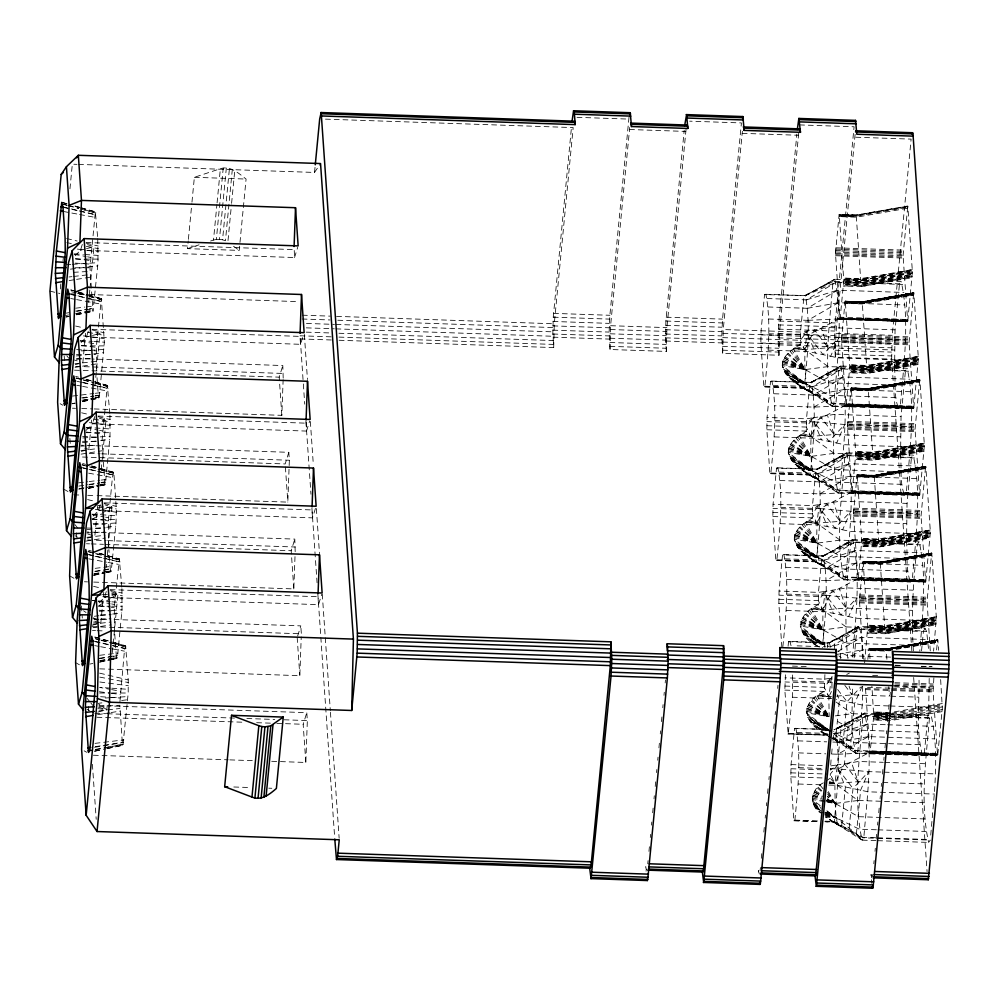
<?xml version="1.0" encoding="UTF-8"?>
<svg xmlns="http://www.w3.org/2000/svg" width="999" height="999" viewBox="0 0 999 999"><rect width="100%" height="100%" fill="white"/><g stroke="black" fill="none" stroke-linecap="round" stroke-linejoin="round"><path stroke-width="0.75" stroke-dasharray="5 3.75" d="M782.279 365.609C782.292 355.307 792.707 349.363 800.274 344.318L800.499 332.043L803.97 295.916L833.004 281.556L834.702 279.258L901.185 281.518C910.151 321.99 903.508 365.247 900.336 406.206L898.625 408.516L832.142 406.243L792.232 380.382L785.339 373.264L782.279 365.609L805.182 369.58L828.096 366.583L894.58 368.856C895.766 381.93 893.518 396.191 898.625 408.516M788.273 452.385C788.286 442.082 798.701 436.138 806.268 431.106L806.493 418.818L809.964 382.704L838.998 368.331L840.696 366.034L907.179 368.294C916.145 408.766 909.502 452.023 906.33 492.994L904.632 495.292L838.136 493.019L798.226 467.157L791.333 460.039L788.273 452.385L811.176 456.356L834.09 453.371L900.574 455.631C901.76 468.706 899.512 482.967 904.632 495.292M794.267 539.173C794.28 528.871 804.694 522.927 812.262 517.882L812.487 505.594L815.958 469.48L844.992 455.119L846.69 452.809L913.173 455.082C922.139 495.554 915.496 538.798 912.324 579.77L910.626 582.067L844.13 579.807L804.232 553.946L797.327 546.815L794.267 539.173L817.17 543.131L840.084 540.147L906.568 542.407C907.754 555.481 905.506 569.742 910.626 582.067M817.407 646.053C794.904 634.827 795.728 614.872 818.256 604.657L818.481 592.382L821.952 556.256L850.986 541.895L852.684 539.585L919.167 541.858C927.247 577.235 922.527 615.222 919.792 651.211M824.912 674.637L824.25 691.433C795.029 704.632 806.817 726.76 830.606 737.299L819.692 730.219L830.157 731.043L806.268 712.786L829.158 716.695L828.858 696.753L831.767 675.012M823.338 782.854C810.988 788.686 808.441 805.631 820.741 813.011M764.547 294.58L765.908 294.293C771.54 324.525 767.806 355.881 764.909 386.238L763.885 386.888L760.851 342.982L761.063 330.694L764.547 294.58L805.331 295.629L834.702 279.258C843.668 319.717 837.012 362.974 833.84 403.946L832.142 406.243C823.176 365.771 829.832 322.515 833.004 281.556L899.487 283.828L901.185 281.518M770.541 381.356L771.902 381.069C777.534 411.301 773.8 442.657 770.903 473.014L769.879 473.663L766.845 429.757L767.057 417.47L770.541 381.356L811.325 382.417L840.696 366.034C849.662 406.506 843.019 449.75 839.834 490.721L838.136 493.019C829.17 452.547 835.826 409.303 838.998 368.331L905.481 370.604L907.179 368.294M776.535 468.131L777.896 467.844C783.528 498.076 779.794 529.445 776.897 559.79L775.873 560.439L772.839 516.533L773.051 504.258L776.535 468.131L817.319 469.193L846.69 452.809C855.656 493.281 849.013 536.538 845.828 577.497L844.13 579.807C835.164 539.335 841.82 496.078 844.992 455.119L911.475 457.38L913.173 455.082M890.121 650.774L862.287 649.825L847.751 658.254C844.08 619.517 846.415 580.444 850.986 541.895L917.469 544.155L919.167 541.858M883.953 754.307L856.118 753.358C849.55 731.755 852.934 707.991 852.297 685.564M781.867 647.227L778.833 603.309L779.058 591.033L782.529 554.92L823.313 555.968L852.684 539.585C861.288 578.021 855.469 619.18 852.422 658.141M876.036 840.621L862.112 840.147C853.146 799.675 859.802 756.418 862.974 715.446L864.672 713.149L931.168 715.409C939.947 754.869 933.715 797.065 930.606 837.037M887.711 716.295L862.974 715.446L833.953 729.819L864.672 713.149C873.638 753.621 866.995 796.865 863.823 837.836L862.112 840.147L825.686 816.995L836.151 817.831L860.601 837.199L876.061 837.724M894.58 368.856L895.054 329.845L899.487 283.828M900.574 455.631L901.048 416.62L905.481 370.604M906.568 542.407L907.042 503.396L911.475 457.38M913.386 650.961C911.138 615.322 913.136 579.57 917.469 544.155M929.207 678.433L928.745 707.304L924.312 753.321L922.614 755.631C915.546 730.956 919.604 704.008 919.005 678.508M877.734 838.311L930.306 840.109L928.608 842.407C919.642 801.935 926.285 758.678 929.457 717.719L931.168 715.409M933.878 677.809L933.091 691.932L937.586 755.556L885.389 753.808L937.699 755.556L942.319 708.241L940.621 679.145M97.74 238.574L98.027 262.662L92.969 311.313L89.972 267.807L95.355 211.9L97.627 237.088M82.705 401.561L98.976 398.102L99.288 397.165L104.358 342.195L101.349 298.689L96.291 347.34L96.791 374.4M100.524 485.826L104.97 484.877L105.607 482.117L110.015 436.226L109.927 415.109M106.531 572.602L110.964 571.653L111.276 570.729L116.021 523.001L116.346 508.978L113.886 473.251L113.636 472.265L91.833 466.046M112.525 659.377L116.958 658.428L117.595 655.681L122.015 609.777L121.915 588.673M106.693 748.688L122.952 745.217L128.209 693.006L128.222 679.907L125.624 645.829L112.55 642.095M339.098 340.259L553.696 347.577L552.834 334.003L553.246 317.183L571.553 126.436M553.696 347.577L554.27 323.788L573.164 127.585L322.802 119.043M686.051 129.358L666.92 327.622L666.358 351.411L610.027 349.5L609.128 332.08L609.877 315.284L629.133 115.984M610.027 349.5L610.601 325.699L629.732 127.435M666.358 351.411L665.496 337.849L665.896 321.029L684.203 130.282M798.713 133.192L779.582 331.468L779.008 355.257L722.689 353.334L721.778 335.926L722.527 319.131L741.42 122.927L689.66 121.166M722.689 353.334L723.251 329.545L742.382 131.269M779.008 355.257L778.146 341.695L778.546 324.875L796.865 134.128M792.544 674.962L792.357 697.227L788.186 734.065L784.827 690.097L785.476 673.301M795.878 728.184C801.51 758.416 797.776 789.772 794.879 820.129L793.855 820.778L790.821 776.872L791.046 764.585L794.517 728.471L827.721 729.27M911.837 651.098L891.67 359.103L835.339 357.18L834.427 339.772L835.189 322.977L854.083 126.773L799.275 124.9M835.464 253.396L839.098 214.448L856.205 214.997L907.791 205.994L912.399 271.716L907.729 321.666L840.059 319.405L835.464 253.396L903.059 255.707L907.729 321.666L839.897 318.806L907.429 320.517L839.847 318.206M835.339 357.18L835.901 333.391L855.156 134.078M924.55 802.746L858.066 800.486L834.852 783.528L830.244 778.221L830.294 774.175L837.474 764.884L841.195 726.161L835.301 729.532C840.933 759.764 837.212 791.121 834.302 821.478L833.616 822.189L825.698 821.865M841.458 340.172L845.092 301.236L862.199 301.773L913.785 292.769L918.393 358.491L913.723 408.441L846.066 406.181L841.458 340.172L909.053 342.482L913.723 408.441L844.742 405.694L813.898 407.117L774.475 405.769M847.452 426.96L851.086 388.012L868.193 388.549L919.879 379.732L924.387 445.267L919.717 495.229L852.06 492.957L847.452 426.96L915.047 429.258L919.717 495.229L850.748 492.47L819.892 493.893L780.469 492.557M853.446 513.736L857.08 474.787L874.212 475.549L925.773 466.333L930.381 532.055L925.711 582.005L858.054 579.732L853.446 513.736L921.041 516.046L925.711 582.005L858.054 579.732M863.398 659.228L859.44 600.511L863.074 561.563L880.181 562.112L931.767 553.109L936.363 617.682L933.578 651.161M891.67 359.103L892.232 335.314L911.125 139.111L854.794 137.188M903.059 255.707L907.791 205.994M909.053 342.482L913.673 292.907L862.212 301.998L844.967 301.598L862.249 302.522L913.436 294.093L862.299 303.159L844.717 303.371L862.349 303.971L913.323 295.08L862.299 303.159L844.829 302.335L862.249 302.522L913.561 293.356L862.212 301.998L845.092 301.236L862.212 301.873L913.885 292.957L862.237 302.272L845.379 302.372L845.204 301.236L862.199 301.773L913.785 292.769L862.212 301.873L845.304 301.636L862.237 302.272L913.96 293.344L862.287 302.959L845.379 302.372L849.762 367.195L846.066 406.181M915.047 429.258L919.779 379.545L868.193 388.549L851.086 388.012L868.218 388.773L919.555 380.132L868.243 389.298L850.836 389.111L868.293 389.935L919.33 381.855L868.356 390.746L850.711 390.147L868.293 389.935L919.43 380.869L868.243 389.298L850.961 388.386L868.218 388.773L919.667 379.682L868.206 388.648L851.198 388.024L868.206 388.648L919.879 379.732L868.231 389.048L851.385 389.16L851.298 388.411L868.231 389.048L919.954 380.119L868.281 389.735L851.385 389.16L855.756 453.971L852.06 492.957M921.041 516.046L925.549 466.92L874.25 476.073L856.83 475.886L874.287 476.723L925.324 468.631L874.35 477.522L856.705 476.923L874.287 476.723L925.424 467.657L874.25 476.073L856.955 475.162L874.212 475.549L925.661 466.471L874.187 475.337L857.08 474.787M930.256 650.873L927.06 601.398L931.655 553.246M782.891 646.565C785.788 616.221 789.522 584.865 783.89 554.62L782.529 554.92M765.908 294.293L805.331 295.629C810.963 325.861 807.229 357.23 804.332 387.575L803.646 388.299L763.885 386.888M771.902 381.069L811.325 382.417C816.957 412.649 813.223 444.006 810.326 474.363L809.64 475.074L769.879 473.663M777.896 467.844L817.319 469.193C822.951 499.425 819.217 530.781 816.32 561.138L815.634 561.85L775.873 560.439M783.89 554.62L823.313 555.968C828.945 586.201 825.211 617.569 822.314 647.914M831.942 688.161L831.98 676.298M862.686 686.4L862.249 705.032L857.829 751.061L856.118 753.358L831.705 737.949L854.607 750.411L883.99 751.423M831.056 759.914L830.369 770.079L837.474 764.884L858.541 761.475L883.278 762.312M119.942 701.698L124.388 651.148L125.624 645.829M94.156 408.941L281.83 415.347L283.142 379.67M283.192 378.109L282.817 365.547L92.045 359.028M86.688 250.437L294.53 257.53L294.093 246.503M97.053 495.616L287.824 502.122L289.36 460.239L288.811 452.322L80.969 445.229M93.744 582.08L293.818 588.911L295.13 553.221M295.18 551.673L294.805 539.098L86.963 532.005M85.951 430.494L92.47 423.776L306.518 431.081L306.081 420.055M99.738 668.855L299.825 675.686L301.236 636.9M271.691 761.3L305.819 762.462L307.342 720.579L306.793 712.662L108.267 705.881M109.828 413.623L107.343 385.464L101.96 441.358L104.97 484.877M113.636 472.265L112.4 477.584L108.279 520.891L108.779 547.952M121.816 587.187L119.331 559.015L114.273 607.679L114.573 631.755M60.327 288.886L60.914 282.717M62.987 261.164L63.287 258.092M69.955 188.811L72.328 164.186L76.985 164.348M82.83 362.674L85.652 333.304M88.636 302.385L89.823 290.022M89.972 288.474L93.993 246.728L85.564 244.081M81.319 451.386L88.824 449.45L91.646 420.079M94.93 386.076L99.987 333.516L92.957 331.293M87.313 538.161L94.818 536.226L97.79 505.307M101.211 469.755L101.811 463.573M101.96 462.025L105.981 420.292L98.951 418.082M103.784 592.095L100.812 623.001L88.811 626.111M106.169 567.357L106.468 564.26M107.355 554.994L111.975 507.067L104.945 504.857M97.802 712.112L106.806 709.789L107.405 703.608M112.313 652.597L117.969 593.856L109.54 591.196M191.97 202.11L194.368 177.298L220.367 168.719C230.369 165.31 238.873 173.514 246.079 179.058L239.211 250.399L187.5 248.639L188.237 240.884M188.386 239.335L191.82 203.659M210.602 241.021L213.499 240.06L216.933 204.395M217.083 202.847L220.367 168.719M213.499 240.06L216.346 239.435L223.227 168.094M216.346 239.435L219.455 239.348L226.323 167.994M232.317 169.38L225.449 240.734L222.565 239.785L229.433 168.444M228.009 240.547L231.443 204.882M231.593 203.321L234.74 170.754M78.534 164.398L314.535 172.44L315.122 166.333M647.764 863.735L648.064 860.639M648.95 851.373L649.4 846.74M650.299 837.474L650.586 834.377M651.485 825.112L651.785 822.027M652.672 812.749L653.121 808.116M654.008 798.85L654.308 795.753M655.207 786.488L655.644 781.855M656.543 772.589L656.842 769.492M657.729 760.227L658.029 757.142M658.928 747.864L659.365 743.231M660.264 733.965L660.564 730.868M661.45 721.603L661.9 716.97M662.787 707.704L663.086 704.607M663.985 695.341L664.273 692.257M665.172 682.979L665.471 679.894M761.313 858.303L761.762 853.67M762.649 844.405L762.949 841.308M763.835 832.042L764.285 827.409M765.184 818.144L765.484 815.047M766.37 805.781L766.67 802.697M767.557 793.418L768.006 788.785M768.905 779.52L769.193 776.423M770.092 767.157L770.541 762.524M771.428 753.258L771.727 750.162M772.614 740.896L772.914 737.811M773.813 728.533L774.25 723.9M775.149 714.635L775.449 711.538M776.335 702.272L776.785 697.639M777.672 688.373L777.971 685.277M788.086 646.203L788.523 641.695L789.884 641.408L829.307 642.744L860.201 629.32L926.685 631.58L928.683 650.699M840.059 319.405L843.768 280.419L839.21 214.46L856.218 215.185L907.891 206.169M827.522 647.552L827.959 643.044L856.98 628.671L858.678 626.373L925.174 628.633L926.685 631.58M834.315 648.676L835.201 639.385L827.959 643.044L788.523 641.695M840.259 658.691L842.457 635.776L858.678 626.373C863.136 636.326 861.675 647.964 862.537 658.666M831.63 753.895L832.354 746.365M832.929 740.346L833.803 731.318M776.897 559.79L816.32 561.138L845.828 577.497L925.973 580.906L858.278 579.208L925.836 581.63L858.153 579.62L861.75 540.746L857.192 474.8L874.2 475.424L925.873 466.508L874.225 475.824L857.379 475.936L874.275 476.511L925.998 467.495M833.216 737.462L850.424 747.027L856.118 753.358L843.044 742.956L847.015 701.723L860.626 687.1M854.17 657.817L856.98 628.671L923.463 630.943L925.174 628.633M860.601 837.199L837.699 824.724L836.151 817.831L835.152 803.471L834.852 783.528L844.48 763.785L848.451 722.564L864.672 713.149L855.718 718.98M864.635 662.849L867.731 626.248L863.074 561.563L880.206 562.337L931.543 553.696L880.244 562.849L862.824 562.662L880.281 563.498L931.318 555.419L880.344 564.31L862.699 563.698L880.281 563.498L931.43 554.433L880.244 562.849L862.949 561.938L880.206 562.337L931.767 553.109L880.181 562.112L863.186 561.575L880.194 562.2L931.867 553.296L880.219 562.612L863.373 562.712L880.269 563.286L931.992 554.27M825.211 821.166L834.302 821.478L856.418 833.803L862.112 840.147L849.038 829.732L853.009 788.498L868.718 771.628L882.629 772.102M867.831 659.402L869.068 648.351L886.175 648.888L937.761 639.884L938.623 650.187M890.022 688.136L865.434 687.3L870.042 753.296L873.725 715.734L871.89 686.063M873.813 863.698L874.113 860.601M875.012 851.335L875.311 848.251M876.198 838.973L876.647 834.34M877.534 825.074L877.834 821.977M878.733 812.711L879.17 808.079M880.069 798.813L880.369 795.716M881.255 786.45L881.555 783.366M882.442 774.088L882.891 769.455M883.79 760.189L884.078 757.092M884.977 747.826L885.426 743.194M886.313 733.928L886.613 730.831M887.499 721.565L887.799 718.481M888.698 709.203L889.135 704.57M890.034 695.304L890.334 692.207M921.553 650.886L923.463 630.943M936.562 649.937L937.649 640.022L886.2 649.113L869.192 648.351L886.2 649.113L937.537 640.471L886.238 649.637L868.818 649.45L886.275 650.274L937.312 642.195L893.83 649.775M760.064 870.691L760.426 867.582M897.114 405.569L830.631 403.296L807.729 390.834C803.745 371.216 804.008 350.674 807.492 330.994L828.571 327.572L895.054 329.845M852.159 492.844L919.842 494.855L852.284 492.432L919.979 494.118L852.397 491.733L920.091 493.094L836.625 490.084L813.723 477.609C809.752 458.004 810.002 437.45 813.486 417.769L834.565 414.36L901.048 416.62M909.102 579.133L842.619 576.86L819.717 564.398C815.746 544.78 815.996 524.238 819.48 504.545L840.559 501.136L907.042 503.396M824.774 647.027C822.227 628.608 821.952 609.665 825.486 591.333L846.553 587.912L913.036 590.184M829.095 783.191L834.852 783.528L837.474 764.884L830.469 765.933M872.339 876.71L872.714 874.525M82.293 244.418L80.482 250.225L75.05 255.819M88.287 331.193L86.476 337L81.044 342.595M94.743 416.521L92.47 423.776L105.981 420.292M100.275 504.745L98.464 510.564L91.945 517.27M106.281 591.533L104.47 597.34L99.026 602.934M294.53 257.53L297.702 247.352M281.83 415.347L279.196 377.16L282.817 365.547M92.682 337.212L300.524 344.305L303.696 334.128M288.811 452.322L285.19 463.948L80.457 456.955M306.518 431.081L309.69 420.916M293.818 588.911L291.184 550.724L294.805 539.098M101.798 513.386L111.975 507.067L98.464 510.564L312.512 517.857L315.684 507.692M297.64 636.051L300.799 625.874L110.027 619.368M111.601 597.802L117.969 593.856L104.47 597.34L318.506 604.645L321.678 594.467M305.819 762.462L303.172 724.275L306.793 712.662M647.027 869.03L646.291 870.117L645.754 866.695L646.066 871.165M768.381 350.112L807.816 351.461L830.656 356.243L838.735 337.737L905.231 339.997M774.375 436.9L813.81 438.236L836.65 443.019L844.729 424.513L911.225 426.773M780.369 523.676L819.804 525.024L842.644 529.795L850.736 511.288L917.219 513.561M786.363 610.451L825.798 611.8L848.638 616.583L856.73 598.064L923.213 600.337M862.1 686.276L854.632 703.358L850.424 747.027L857.829 751.061L924.312 753.321M895.017 385.065L828.533 382.792L805.182 369.58L793.356 348.951L804.882 349.625L814.51 329.895L828.109 347.764L894.592 350.037M901.011 471.84L834.527 469.567L811.176 456.356L799.35 435.726L810.876 436.413L820.504 416.67L834.103 434.54L900.586 436.813M907.005 558.616L840.521 556.356L817.17 543.131L805.344 522.514L816.87 523.189L826.498 503.459L840.097 521.328L906.58 523.588M912.999 645.391L846.515 643.131L823.164 629.919L811.338 609.29L822.864 609.964L832.492 590.234L846.091 608.104L912.574 610.364M806.255 711.176L829.158 716.695L817.332 696.066L828.858 696.753L831.43 691.483M314.535 172.44L320.554 163.549M722.702 337.625L800.324 340.284L807.492 330.994L800.499 332.043L723.251 329.545M766.895 425.724L806.318 427.06L813.486 417.769L806.493 418.818L767.057 417.47M772.889 512.499L812.312 513.848L819.48 504.545L812.487 505.594L773.051 504.258M778.883 599.275L818.306 600.624L825.486 591.333L818.481 592.382L779.058 591.033M784.877 686.063L824.3 687.399L831.48 678.109L824.475 679.158L785.052 677.809M807.492 330.994L800.399 336.188L760.963 334.84M813.486 417.769L806.393 422.964L766.97 421.615M819.48 504.545L812.387 509.74L772.964 508.404M825.486 591.333L818.381 596.528L778.958 595.179M831.48 678.109L824.375 683.304L784.952 681.955M825.736 285.09L834.702 279.258L805.331 295.629L836.213 282.193L902.709 284.465M831.73 371.865L840.696 366.034L811.325 382.417L842.207 368.981L908.703 371.241M837.724 458.653L846.69 452.809L817.319 469.193L848.201 455.756L914.697 458.017M843.718 545.429L852.684 539.585L823.313 555.968L854.207 542.532L920.691 544.805M849.712 632.205L858.678 626.373L829.307 642.744L830.469 646.977L861.425 637.3L927.921 639.572M787.861 734.003L827.959 735.189L788.536 733.84M826.697 780.481L830.244 778.221M92.882 518.918L100.524 514.173M98.876 605.694L110.327 598.588M767.944 306.968L807.379 308.304L837.449 290.185L903.933 292.457M773.938 393.743L813.373 395.08L843.443 376.973L909.927 379.233M779.932 480.519L819.367 481.868L849.437 463.748L915.921 466.021M785.926 567.295L825.361 568.643L855.431 550.524L921.915 552.797M837.886 651.485L861.425 637.3M832.804 742.045L837.349 742.207L867.419 724.088L885.976 724.712M767.07 298.526L806.493 299.862L836.213 282.193M773.064 385.302L812.487 386.638L842.207 368.981M779.058 472.077L818.481 473.426L848.201 455.756M785.052 558.853L824.475 560.202L854.207 542.532M830.469 646.977L860.201 629.32M833.441 733.653L836.463 733.766L866.195 716.096L932.679 718.356M768.481 318.993L807.904 320.342L838.311 302.709L904.794 304.97M813.898 407.117L844.305 389.485L910.801 391.745M819.892 493.893L850.299 476.261L916.795 478.533M786.463 579.333L825.898 580.681L856.293 563.036L922.789 565.309M831.817 754.033L837.886 754.233L868.293 736.6L934.777 738.873M805.331 295.629L811.225 292.27M811.325 382.417L817.219 379.046M817.319 469.193L823.213 465.834M823.313 555.968L829.207 552.609M829.307 642.744L842.457 635.776M848.451 722.564L835.301 729.532L866.195 716.096M768.631 333.741L808.054 335.09L838.748 318.906L907.729 321.666M774.625 420.517L814.048 421.865L844.742 405.694M780.619 507.292L820.042 508.641L850.748 492.47M786.613 594.08L826.036 595.416L856.742 579.245L923.226 581.518M846.715 674.462L849.387 673.064M830.444 768.718L838.036 768.98L868.73 752.809L937.699 755.556L885.239 753.258M187.5 248.639L199.051 244.83M806.493 299.862L837.449 290.185M812.487 386.638L843.443 376.973M818.481 473.426L849.437 463.748M824.475 560.202L855.431 550.524M836.463 733.766L867.419 724.088M84.99 249.063L80.482 250.225L85.14 250.387M86.488 248.676L93.993 246.728M90.984 335.839L86.476 337L91.134 337.163M92.482 335.452L99.987 333.516M75.325 364.61L78.322 363.836M66.371 316.995L69.331 316.371M76.711 314.785L92.969 311.313M72.365 403.771L75.325 403.146M88.699 488.349L99.051 486.138M93.219 575.436L105.045 572.914M99.213 662.225L111.039 659.69M94.868 751.211L105.207 749M65.934 316.958L68.906 316.333M76.336 314.76L92.682 311.288M71.928 403.733L74.9 403.109M82.33 401.536L98.976 398.102M88.324 488.311L98.726 486.113M100.212 485.789L104.67 484.852M94.318 575.087L104.72 572.889M106.206 572.577L110.964 571.653M89.91 664.073L92.882 663.448M100.312 661.875L116.958 658.428M94.418 751.173L101.848 749.6M107.792 748.338L122.952 745.217M75.649 313.886L84.478 312.138M85.939 311.838L93.294 310.389M83.117 400.374L93.406 398.326M94.88 398.039L99.288 397.165M78.821 489.185L87.65 487.437M89.111 487.15L105.282 483.941M93.644 574.225L105.395 571.89M106.868 571.603L111.276 570.729M99.638 661.001L111.389 658.666M112.862 658.378L117.27 657.504M95.342 749.812L123.264 744.28M65.559 315.522L68.544 314.935M76.011 313.499L92.432 310.314M82.005 400.274L93.943 397.964M95.442 397.664L98.426 397.09L96.891 375.886M79.046 488.786L98.451 485.027M99.937 484.74L104.42 483.866M93.993 573.826L110.414 570.654L108.891 549.438M99.987 660.614L116.408 657.429L114.673 633.241M95.542 749.412L105.981 747.389M107.48 747.102L122.402 744.205L119.892 705.269L98.876 706.505M874.275 476.511L925.948 466.895L874.225 475.824L857.292 475.187L874.2 475.424L925.773 466.333L874.187 475.337L879.145 546.952L930.119 538.061M880.269 563.286L931.942 553.683L880.219 562.612L863.298 561.962L880.194 562.2L885.139 633.728L867.494 633.129L885.052 632.579L936.188 623.875L885.139 633.728L936.113 624.837M869.992 658.641L869.367 649.5L886.263 650.074L937.936 640.459L886.213 649.387L869.367 649.5L869.292 648.751L886.213 649.387L937.861 640.072L886.188 648.988L868.943 648.713L886.238 649.637L937.424 641.208L886.275 650.274L868.693 650.486L886.338 651.086L892.332 650.037M807.379 308.304L838.311 302.709M813.373 395.08L844.305 389.485M819.367 481.868L850.299 476.261M825.361 568.643L856.293 563.036M837.249 654.357L862.287 649.825M837.349 742.207L868.293 736.6M907.966 206.568L856.243 215.584L839.385 215.597L856.293 216.171L908.016 207.155M907.329 208.292L856.355 217.195L838.723 216.583L856.293 216.234L838.835 215.547L856.243 215.534L861.15 286.613L843.518 286.014L861.076 285.464L912.212 276.748L861.15 286.613L912.124 277.722M862.287 302.959L914.01 293.931M918.131 364.498L867.157 373.389L849.512 372.789L867.07 372.252L918.206 363.536L867.157 373.389L862.199 301.773L862.299 303.159M868.281 389.735L920.004 380.706M924.125 451.273L873.151 460.164L855.506 459.565L873.064 459.028L924.2 450.312L873.151 460.164L868.218 388.773M886.263 650.074L937.999 641.046M942.307 703.533L890.584 712.549L873.675 711.975L890.646 713.486L942.357 704.47M942.357 706.892L890.808 715.883L873.738 714.31L890.721 714.622L942.369 705.606M942.257 709.59L890.996 718.531L873.675 717.207L890.896 717.207L942.319 708.241M942.107 711.613L891.133 720.504L873.488 719.904L891.071 719.567L942.182 710.651M66.109 313.149L69.168 312.637M76.798 311.363L84.44 310.09M85.976 309.84L93.606 308.566M82.792 398.151L93.494 396.366M95.017 396.103L99.6 395.342M88.799 484.927L99.488 483.141M101.011 482.892L105.607 482.117M94.793 571.703L111.601 568.906M99.251 658.741L111.476 656.705M113.012 656.443L117.595 655.681M94.555 747.302L123.589 742.457M69.118 280.569L75.1 279.608M76.598 279.37L90.072 277.21M75.762 311.089L87.75 309.166M89.236 308.928L92.233 308.441M75.112 367.357L81.094 366.396M82.592 366.146L96.079 363.986M81.756 397.877L93.744 395.941M95.242 395.704L98.227 395.229M81.106 454.133L102.073 450.761M78.771 486.101L87.75 484.652M89.248 484.415L99.738 482.729M101.236 482.48L104.221 482.005M85.602 541.146L105.07 538.024M95.242 571.191L110.227 568.781M93.094 627.684L99.088 626.723M100.587 626.485L111.064 624.8M99.75 658.204L116.221 655.556M97.59 714.71L109.565 712.786M111.064 712.549L120.055 711.101M95.255 746.678L122.215 742.344M912.562 629.195L846.078 626.922L823.164 629.919L800.261 625.948M835.264 715.896L852.072 713.711L887.636 714.922M858.066 800.486L835.152 803.471L825.998 801.885M70.417 269.156L97.777 265.846M75.674 308.192L84.79 307.08M86.314 306.893L93.906 305.981M76.411 355.944L103.771 352.622M72.552 396.066L93.831 393.494M95.342 393.306L99.9 392.757M82.405 442.719L99.126 440.696M100.649 440.509L109.765 439.398M78.546 482.854L87.662 481.743M89.186 481.555L99.825 480.269M101.336 480.082L105.894 479.532M86.876 529.682L105.12 527.472M106.643 527.285L115.759 526.186M95.18 568.344L111.888 566.308M94.393 616.271L98.951 615.721M100.474 615.534L111.114 614.248M112.637 614.06L121.753 612.961M99.65 655.307L117.894 653.096M98.876 703.234L101.91 702.871M121.666 700.474L127.747 699.737M95.005 743.368L123.888 739.872M68.956 276.985L71.953 276.648M73.451 276.473L89.96 274.575M74.95 363.773L80.944 363.074M82.455 362.912L95.954 361.363M80.944 450.549L98.951 448.476M86.938 537.325L104.945 535.264M92.932 624.1L98.938 623.413M100.437 623.251L110.939 622.04M98.926 710.888L119.93 708.478M793.818 348.614L804.882 349.625L828.109 347.764L821.528 328.758M799.812 435.389L810.876 436.413L834.103 434.54L827.534 415.534M805.806 522.177L816.87 523.189L840.097 521.328L833.528 502.31M811.8 608.953L822.864 609.964L846.091 608.104L839.522 589.098M817.794 695.729L828.858 696.753L835.052 696.253M836.6 696.128L852.085 694.879L889.197 696.141M829.32 783.016L834.852 783.528L858.079 781.655L881.268 782.454M66.259 264.71L70.804 264.423M72.315 264.323L98.027 262.662M81.331 350.899L104.021 349.438M82.792 437.974L110.015 436.226M93.319 524.463L116.021 523.001M99.313 611.238L109.902 610.564M111.426 610.464L122.015 609.777M105.307 698.026L109.853 697.727M111.364 697.627L128.009 696.553M73.402 272.34L89.922 271.366M76.399 359.303L92.919 358.329M80.894 446.166L98.913 445.104M86.888 532.954L92.895 532.592M94.393 532.504L104.907 531.893M94.381 619.642L98.889 619.368M100.387 619.28L110.901 618.668M97.977 507.817L111.975 507.067M102.41 594.667L110.19 594.255M111.751 594.18L117.969 593.856M807.904 320.342L838.748 318.906M825.898 580.681L856.742 579.245M837.886 754.233L868.73 752.809M890.996 718.531L873.588 718.631L891.071 719.567M75.624 259.116L83.154 259.116M84.665 259.116L98.227 259.103M81.618 345.891L104.221 345.891M86.101 432.679L110.215 432.667M92.095 519.455L116.209 519.443M98.089 606.231L110.152 606.231M111.663 606.231L122.215 606.218M99.563 693.006L110.115 693.006M111.626 693.006L128.209 693.006M74.962 267.757L89.972 267.807M76.461 354.52L95.966 354.583M82.455 441.296L98.963 441.358M86.95 528.071L104.957 528.134M100.449 614.885L110.951 614.909M890.808 715.883L873.725 715.734L890.896 717.207M856.218 215.185L839.098 214.448M858.391 578.508L926.085 579.87L858.491 577.559M921.315 666.433L932.079 666.645L921.328 666.283M883.69 753.046L869.867 752.697L883.703 753.209M885.226 753.084L937.412 754.407L885.176 752.634M890.646 713.486L873.725 713.024L890.721 714.622M840.171 319.293L907.854 321.291L840.284 318.868L907.979 320.567L840.409 318.169L908.103 319.53L840.509 317.22M846.165 406.069L913.848 408.079L846.29 405.644L913.985 407.342L846.403 404.945L914.097 406.306L846.503 404.008M883.753 753.521L869.942 753.096L883.778 753.596M870.154 753.184L883.99 753.596M885.526 753.633L937.836 755.194L870.266 752.771L937.961 754.457L870.379 752.06L938.073 753.421L870.491 751.123M577.01 117.32L628.771 119.093M629.495 129.508L685.814 131.418M742.145 133.342L798.476 135.265M194.368 177.298L246.079 179.058M835.713 247.802L903.308 250.112M835.614 249.076L903.208 251.373M835.539 250.499L903.121 252.797M835.476 251.973L903.071 254.27M835.476 254.683L903.071 256.98M835.526 255.732L903.121 258.042M86.139 242.52L293.981 249.6M70.742 293.868L87.825 294.455M89.373 294.505L298.976 301.648M553.546 313.374L609.877 315.284M666.208 317.207L722.527 319.131M778.858 321.054L835.189 322.977M553.246 317.183L609.565 319.106M665.896 321.029L722.227 322.952M778.546 324.875L834.877 326.798M552.996 321.453L609.328 323.376M665.659 325.299L721.99 327.222M778.308 329.133L834.64 331.056M302.347 315.185L330.344 316.146M336.563 316.358L554.27 323.788M610.601 325.699L666.92 327.622M835.901 333.391L892.232 335.314M841.707 334.578L909.302 336.888M552.847 325.874L609.178 327.797M665.509 329.72L721.827 331.643M778.159 333.566L834.49 335.489M841.608 335.851L909.202 338.162M841.533 337.275L909.115 339.585M302.048 319.006L330.032 319.967M337.812 320.229L553.958 327.597M610.289 329.52L666.62 331.443M722.939 333.366L779.27 335.289M835.601 337.2L891.92 339.123M841.483 338.748L909.065 341.059M552.797 330.157L609.128 332.08M665.446 334.003L721.778 335.926M778.109 337.849L834.427 339.772M841.47 341.458L909.065 343.768M306.468 323.439L334.465 324.388M336.014 324.438L553.721 331.868M610.052 333.791L666.37 335.714M835.364 341.471L891.682 343.394M841.52 342.507L909.115 344.817M552.834 334.003L609.165 335.926M665.496 337.849L721.827 339.772M778.146 341.695L834.477 343.619M760.851 342.982L800.274 344.318L804.882 349.625L828.096 366.583M306.318 327.859L334.303 328.808M335.864 328.871L553.571 336.288M609.902 338.211L666.221 340.135M722.552 342.058L778.883 343.981M835.201 345.904L891.533 347.814M552.984 337.163L609.315 339.086M665.634 341.009L721.965 342.919M778.296 344.842L834.615 346.765M306.256 332.143L331.144 332.992M338.923 333.254L553.508 340.572M609.84 342.495L666.171 344.418M722.502 346.341L778.82 348.264M835.152 350.187L891.483 352.098M331.181 336.838L300.087 335.776L303.234 382.417M338.961 337.1L553.558 344.418M609.889 346.341L666.208 348.264M722.539 350.187L778.87 352.11M835.201 354.033L891.52 355.956M92.133 329.295L299.975 336.388L300.524 344.305M300.224 338.923L331.331 339.985M904.757 360.189L838.273 357.917L830.656 356.243M76.523 358.504L90.484 358.978M764.909 386.238L804.332 387.575L833.84 403.946L900.336 406.206M764.56 386.725L803.983 388.074L811.688 391.733L807.729 390.834L797.552 384.415M75.524 366.371L283.366 373.464M895.878 397.577L829.395 395.304L785.888 374.001M74.463 370.179L279.196 377.16M845.841 404.995L913.436 407.292L845.891 405.582L913.61 408.441M847.701 421.353L915.296 423.663M847.602 422.627L915.196 424.937M847.527 424.051L915.121 426.361M847.477 425.524L915.059 427.834M847.464 428.234L915.059 430.544M847.514 429.295L915.109 431.593M766.845 429.757L806.268 431.106L810.876 436.413L834.09 453.371M72.44 408.204L75.549 408.316M81.756 408.529L92.607 408.891M98.127 416.071L305.969 423.164M910.763 446.965L844.267 444.705L836.65 443.019M770.903 473.014L810.326 474.363L839.834 490.721L906.33 492.994M770.554 473.514L809.977 474.85L817.681 478.509L813.723 477.609L803.546 471.203M89.273 453.421L100.137 453.783M101.686 453.833L289.36 460.239M901.885 484.353L835.389 482.08L791.882 460.776M851.835 491.77L919.43 494.08L851.885 492.357L919.604 495.217M853.695 508.141L921.29 510.439M853.596 509.415L921.19 511.713M853.521 510.839L921.115 513.136M853.471 512.312L921.066 514.61M853.458 515.022L921.053 517.32M853.508 516.071L921.103 518.369M772.839 516.533L812.262 517.882L816.87 523.189L840.084 540.147M73.789 494.83L81.543 495.092M87.75 495.304L95.504 495.566M104.121 502.847L311.963 509.94L312.512 517.857M916.757 533.741L850.261 531.48L842.644 529.795M776.548 560.289L815.971 561.638L823.676 565.284L819.717 564.398L809.54 557.979M87.512 539.935L106.131 540.559M107.68 540.621L295.354 547.015M907.879 571.128L841.383 568.868L797.876 547.552M86.451 543.743L89.548 543.843M91.096 543.893L103.509 544.318M105.057 544.38L291.184 550.724M857.829 578.546L925.424 580.856L857.879 579.145L925.598 581.992M859.689 594.917L927.284 597.227M859.59 596.191L927.184 598.501M859.515 597.614L927.109 599.912M859.465 599.088L927.06 601.398M859.44 600.511L927.035 602.822M859.452 601.798L927.047 604.108M859.502 602.847L927.097 605.157M778.833 603.309L818.256 604.657L822.864 609.964L846.078 626.922M84.428 581.768L87.537 581.868M110.127 589.635L317.957 596.715L318.506 604.645M922.751 620.529L856.255 618.256L848.638 616.583M92.957 618.793L108.479 619.318M797.115 645.841L825.923 646.828M91.958 626.66L301.348 633.803L300.799 625.874M890.671 657.117L847.377 655.644L837.824 650.961M92.445 630.519L95.542 630.619M97.103 630.681L104.858 630.943M895.004 665.222L901.185 665.434M895.216 665.384L901.36 665.596M792.457 666.108L809.14 666.683M872.651 675.374L878.833 675.586M894.879 682.692L933.278 684.003M894.779 683.965L933.178 685.277M792.607 680.856L832.042 682.205L833.166 684.964M894.692 685.389L933.103 686.7M893.643 685.901L929.207 687.112M894.642 686.862L933.054 688.174M891.558 688.186L933.029 689.597M865.459 688.573L890.034 689.41M891.57 689.472L933.041 690.883M865.496 689.622L890.084 690.459M891.62 690.521L933.091 691.932M784.827 690.097L824.25 691.433L831.305 698.526M890.733 696.203L918.568 697.152M792.357 697.227L831.792 698.576M888.536 705.931L862.249 705.032L836.35 699.5M890.084 705.981L928.745 707.304M889.185 714.972L918.556 715.971M889.26 716.345L929.457 717.719M887.524 724.774L933.915 726.348M918.993 732.18L852.509 729.907L835.651 720.366M794.517 728.471L827.884 729.607M98.963 705.569L106.718 705.831M797.04 732.417L827.372 733.453M788.885 733.353L828.308 734.69M94.855 713.336L105.707 713.698M107.255 713.748L234.44 718.094M246.853 718.518L274.775 719.467M284.078 719.779L307.342 720.579M919.867 744.692L853.371 742.419L834.252 733.054M797.914 740.858L826.735 741.845M96.891 717.245L244.231 722.265M256.643 722.689L270.604 723.164M276.81 723.376L303.172 724.275M885.526 751.473L921.09 752.684M869.817 752.11L883.64 752.584M885.501 754.37L922.614 755.631M798.451 752.884L825.748 753.82M884.827 762.362L925.037 763.736M791.046 764.585L824.4 765.734M798.601 767.632L824.387 768.518M790.946 768.743L824.312 769.879M884.177 772.152L935.201 773.9M790.871 772.839L827.272 774.075M790.821 776.872L827.222 778.109M93.319 755.219L228.259 759.814M229.807 759.877L253.084 760.664M882.816 782.504L924.562 783.928M798.351 784.015L822.614 784.839M828.683 785.052L837.786 785.351L868.256 791.82L934.739 794.08M233.791 786.987L250.524 787.549M268.781 788.174L271.815 788.273M924.999 818.955L858.503 816.683L827.409 799.05M794.879 820.129L819.143 820.953M794.53 820.629L818.793 821.453M824.862 821.653L833.953 821.965L841.67 825.624L845.391 786.9L838.036 768.98L868.718 771.628L860.626 790.134L856.418 833.803L863.823 837.836L876.185 838.261M793.855 820.778L819.63 821.665M876.385 829.782L859.365 829.207L825.324 812.524M877.921 829.832L925.861 831.468M877.609 837.774L927.084 839.46M877.584 840.671L928.608 842.407M74.288 253.821L83.317 254.42M84.828 254.52L98.352 255.419M75.125 263.112L90.097 264.111M80.295 340.597L92.32 341.396M93.819 341.496L104.358 342.195M76.636 349.588L96.091 350.899M86.289 427.372L110.352 428.971M82.63 436.363L99.088 437.475M92.283 514.16L116.346 515.759M93.107 523.439L105.082 524.25M92.258 600.536L96.766 600.836M98.277 600.936L110.302 601.735M111.813 601.835L122.34 602.534M99.101 610.227L111.076 611.026M110.29 688.111L99.763 687.412L110.127 689.335M111.788 688.211L128.334 689.31M100.612 696.703L120.067 698.014M759.302 873.988L758.416 870.541L758.716 874.999M808.054 335.09L838.735 337.737L823.039 354.608L808.054 335.09L815.421 353.009M814.048 421.865L844.729 424.513L829.033 441.383L814.048 421.865L821.415 439.785M820.042 508.641L850.736 511.288L835.027 528.159L820.042 508.641L827.409 526.56M826.036 595.416L856.73 598.064L841.021 614.934L826.036 595.416L833.403 613.349M77.36 249.088L81.868 249.675M87.887 250.474L98.401 251.848M75.375 258.629L90.297 260.564M83.367 335.864L104.395 338.624M81.369 345.404L96.291 347.34M89.361 422.639L110.39 425.412M85.877 431.993L102.285 434.115M95.355 509.428L116.384 512.187M91.871 518.768L103.809 520.317M105.295 520.504L108.279 520.891M102.847 596.403L110.365 597.39M111.863 597.589L122.377 598.963M99.363 605.744L109.803 607.092M111.289 607.292L114.273 607.679M99.825 681.992L128.384 685.751M99.388 691.745L109.828 693.094M111.314 693.294L120.267 694.455M93.419 622.04L100.812 623.001L93.781 620.791M97.939 708.616L106.806 709.789L98.189 703.658M219.455 239.348L222.565 239.785M824.462 801.623L812.249 799.5L820.616 805.956M793.943 381.755L806.168 383.928L830.631 403.296M799.937 468.531L812.162 470.704L836.625 490.084M805.931 555.319L818.156 557.492L842.619 576.86M811.925 642.095L824.163 644.268L827.821 647.177M817.919 728.87L830.157 731.043L806.468 714.273M825.449 815.921L836.151 817.831L826.598 810.526M833.278 822.127L841.67 825.624L837.699 824.724L827.522 818.318M63.237 211.438L78.084 214.211M79.57 214.485L94.418 217.245M74.213 254.333L86.101 256.543M87.587 256.83L90.547 257.38M70.704 298.501L75.162 299.325M76.648 299.6L100.412 304.021M80.207 341.121L96.553 344.156M76.711 385.277L81.156 386.101M82.642 386.376L106.406 390.809M86.201 427.897L98.089 430.107M99.575 430.382L102.547 430.931M88.636 473.164L112.4 477.584M92.195 514.672L104.083 516.883M105.569 517.157L108.541 517.719M88.699 558.828L106.518 562.15M108.004 562.425L118.394 564.36M92.258 600.349L96.716 601.173M98.202 601.448L110.077 603.671M111.563 603.945L114.535 604.495M94.693 645.616L99.151 646.44M100.624 646.715L111.026 648.651M112.512 648.925L124.388 651.148M111.613 689.61L120.529 691.271M66.783 242.657L71.304 243.519M86.339 246.366L98.364 248.639M87.825 332.292L104.358 335.427M93.819 419.068L110.352 422.202M98.302 505.556L116.346 508.978M111.826 593.768L122.34 595.754M99.775 677.122L128.347 682.542M795.017 347.752L804.882 349.625L800.324 340.284M801.011 434.54L810.876 436.413L806.318 427.06M807.005 521.316L816.87 523.189L812.312 513.848M812.999 608.091L822.864 609.964L818.306 600.624M818.993 694.867L828.858 696.753L824.3 687.399M829.22 782.454L834.852 783.528L830.294 774.175M803.308 388.224L811.688 391.733M809.302 475.012L817.681 478.509M815.296 561.788L823.676 565.284M833.029 738.249L835.676 738.848L839.397 700.124L837.137 694.605M63.686 207.43L78.459 210.876M79.945 211.214L94.718 214.66M71.166 294.555L87.413 298.339M88.886 298.689L100.712 301.436M77.16 381.331L81.593 382.367M83.067 382.704L93.406 385.114M94.893 385.464L106.706 388.211M83.154 468.119L87.587 469.143M89.061 469.493L112.7 475M89.148 554.895L93.581 555.919M95.055 556.268L118.694 561.775M95.142 641.67L111.389 645.454M112.875 645.804L124.688 648.551M62.937 206.93L78.009 210.502M79.508 210.851L96.091 214.773M66.608 238.536L77.148 241.021M86.189 243.169L98.252 246.016M70.442 294.068L76.461 295.492M77.972 295.854L102.085 301.561M75.612 326.024L83.142 327.809M92.183 329.945L104.246 332.792M82.467 382.28L108.079 388.336M81.606 412.799L89.136 414.585M98.177 416.72L110.24 419.58M82.43 467.632L114.073 475.112M87.6 499.587L95.13 501.361M104.171 503.508L116.234 506.356M88.424 554.408L106.506 558.691M108.017 559.04L120.067 561.888M93.594 586.363L101.136 588.149M110.177 590.284L122.228 593.131M94.418 641.183L110.989 645.104M112.5 645.466L126.061 648.676M99.588 673.139L128.222 679.907M49.95 291.134L59.878 293.494M782.279 364.061L805.182 369.58L791.77 350.187M788.273 450.849L811.176 456.356L797.764 436.963M794.267 537.624L817.17 543.131L803.758 523.738M800.261 624.4L823.164 629.919L809.752 610.514M812.249 797.964L825.137 801.061M826.573 801.41L835.152 803.471L827.771 790.584M792.232 380.382L806.168 383.928L782.279 365.671M798.226 467.157L812.162 470.704L788.273 452.46M804.232 553.946L818.156 557.492L794.28 539.235M810.226 640.721L824.163 644.268L800.274 626.011M816.22 727.497L830.157 731.043L806.905 715.833M824.999 814.984L836.151 817.831L826.173 810.763M62.712 204.221L67.12 205.394M68.594 205.782L78.871 208.529M80.345 208.916L95.03 212.837M71.653 291.783L76.061 292.957M77.522 293.344L87.812 296.091M89.273 296.478L101.024 299.613M76.174 378.171L82.055 379.732M83.516 380.132L93.806 382.867M95.267 383.266L107.018 386.388M82.168 464.947L88.049 466.521M89.51 466.908L99.8 469.642M101.261 470.042L113.024 473.176M88.162 551.735L94.043 553.296M95.504 553.683L119.018 559.952M95.629 638.898L100.037 640.072M101.511 640.471L125.012 646.728M62.625 203.946L66.97 205.12M68.419 205.507L78.546 208.242M84.328 209.79L95.892 212.912M78.746 293.456L87.425 295.791M88.874 296.179L101.898 299.688M76.061 377.897L81.856 379.458M83.304 379.845L93.419 382.567M94.868 382.967L107.892 386.463M82.055 464.672L84.952 465.459M90.734 467.02L113.886 473.251M88.062 551.46L90.946 552.235M96.741 553.796L119.88 560.027M95.492 638.623L99.838 639.797M101.286 640.184L111.413 642.906M112.85 643.306L125.874 646.803M61.751 202.347L67.595 204.008M74.9 206.081L79.283 207.33M80.744 207.742L95.355 211.9M62.225 202.385L68.044 204.046M75.3 206.119L79.658 207.367M81.119 207.78L95.642 211.925M70.667 289.947L76.511 291.621M77.972 292.033L101.349 298.689M71.129 289.997L76.935 291.658M78.397 292.07L87.113 294.555M88.561 294.98L101.636 298.713M86.888 379.645L107.343 385.464M75.674 376.361L78.571 377.185M85.839 379.258L107.63 385.489M82.667 463.511L85.589 464.348M91.421 466.009L100.187 468.506M101.648 468.918L113.337 472.24M88.661 550.287L91.583 551.123M98.876 553.196L106.181 555.282M107.642 555.694L119.331 559.015M99.288 553.234L106.543 555.307M108.004 555.731L119.63 559.053M94.655 637.075L125.325 645.804M95.105 637.112L111.089 641.67M782.492 362.537L805.182 369.58L790.234 351.448M788.486 449.313L811.176 456.356L796.228 438.224M794.48 536.088L817.17 543.131L802.222 525.012M800.474 622.864L823.164 629.919L808.228 611.788M806.48 709.652L829.158 716.695L815.746 697.302M812.474 796.428L820.978 799.063M826.648 800.823L835.152 803.471L827.609 792.557M790.771 379.121L806.168 383.928L782.492 367.157M796.765 465.896L812.162 470.704L788.486 453.946M802.759 552.684L818.156 557.492L794.48 540.721M808.753 639.46L824.163 644.268L800.474 627.497M814.747 726.236L830.157 731.043L807.354 716.995M824.949 814.322L836.151 817.831L827.11 811.912M74.401 360.015L77.21 360.901M84.603 448.126L88.824 449.45M87.787 534.015L94.818 536.226M98.377 707.13L106.806 709.789M782.791 361.413L805.182 369.58L788.186 353.334M788.785 448.189L811.176 456.356L794.18 440.122M794.779 534.964L817.17 543.131L800.174 526.898M800.773 621.753L823.164 629.919L806.168 613.673M806.767 708.528L829.158 716.695L814.222 698.563M812.761 795.304L821.153 798.363M826.76 800.411L835.152 803.471L827.684 794.405M796.727 346.591L804.882 349.625M802.721 433.366L810.876 436.413M808.715 520.142L816.87 523.189M814.709 606.917L822.864 609.964M820.703 693.706L828.858 696.753M829.42 781.493L834.852 783.528M789.048 377.522L806.168 383.928L795.716 383.104L807.729 390.834L819.068 395.841L832.142 406.243L826.448 399.912M795.042 464.298L812.162 470.704L801.71 469.88L813.723 477.609L825.062 482.617L838.136 493.019L832.442 486.688M801.036 551.073L818.156 557.492L807.704 556.655L819.717 564.398L831.056 569.393L844.13 579.807L838.436 573.463M807.03 637.861L824.163 644.268L813.698 643.443L818.506 646.528M813.036 724.637L830.157 731.043L807.529 717.369M819.03 811.413L823.301 813.024M824.737 813.548L836.151 817.831L826.011 811.588M782.916 361.026L805.182 369.58L787.437 354.108M788.91 447.802L811.176 456.356L793.431 440.884M794.904 534.577L817.17 543.131L799.425 527.659M800.898 621.366L823.164 629.919L805.419 614.447M806.892 708.141L829.158 716.695L812.162 700.461M812.886 794.917L821.24 798.126M826.81 800.261L835.152 803.471L827.721 796.365M832.991 737.699L835.676 738.848L833.104 737.624M833.129 738.573L843.044 742.956M849.038 829.732L837.699 824.724L829.395 819.605M783.528 359.553L805.182 369.58L785.214 356.755M789.522 446.328L811.176 456.356L791.208 443.531M795.516 533.116L817.17 543.131L797.202 530.307M801.51 619.892L823.164 629.919L803.196 617.082M807.504 706.668L829.158 716.695L811.413 701.223M813.498 793.443L821.615 797.202M827.035 799.712L835.152 803.471L827.397 796.702M786.45 374.712L806.168 383.928L782.916 368.718M792.457 461.488L812.162 470.704L788.923 455.494M798.451 548.264L818.156 557.492L794.917 542.27M804.445 635.052L824.163 644.268L800.911 629.058M810.439 721.827L830.157 731.043L808.341 718.893M816.433 808.603L823.476 811.9M824.874 812.562L836.151 817.831L825.499 811.388M803.87 634.34L829.62 646.94M809.864 721.116L830.157 731.043L809.315 720.379M815.858 807.891L819.917 809.877M785.339 373.264L806.168 383.928L783.378 369.88M791.333 460.039L812.162 470.704L789.372 456.655M797.327 546.815L818.156 557.492L795.366 543.431M803.321 633.603L824.163 644.268L801.36 630.219M815.309 807.155L823.651 811.425M825.037 812.137L836.151 817.831L825.249 811.75M784.29 358.129L805.182 369.58L784.515 357.779M790.284 444.905L811.176 456.356L790.509 444.555M796.278 531.693L817.17 543.131L796.503 531.343M802.284 618.468L823.164 629.919L802.497 618.119M808.278 705.244L829.158 716.695L809.19 703.87M814.272 792.032L822.102 796.315M827.322 799.175L835.152 803.471L827.671 798.663M784.365 371.778L806.168 383.928L783.553 370.254M790.359 458.553L812.162 470.704L789.547 457.043M796.353 545.342L818.156 557.492L795.541 543.818M802.347 632.117L824.163 644.268L801.535 630.594M814.347 805.669L819.792 808.715M60.165 403.721L62.712 405.169M63.624 489.06L68.706 491.945M69.618 575.836L74.7 578.721M75.612 662.624L79.421 664.785M84.153 750.836L86.688 752.284M808.491 704.894L829.158 716.695M814.485 791.67L822.239 796.103M813.523 804.158L820.179 808.179M799.425 385.714L807.729 390.834L803.646 388.299M805.419 472.49L813.723 477.609L809.64 475.074M811.413 559.265L819.717 564.398L815.634 561.85M823.401 732.829L830.519 737.212M813.348 803.77L820.953 808.453M833.616 822.189L837.699 824.724L825.686 816.995M815.534 644.755L819.355 647.165M821.528 731.53L830.431 737.15M815.184 790.646L821.428 794.655M74.975 535.601L77.51 537.25M86.963 709.153L89.498 710.801M812.899 802.609L820.641 807.679M812.474 801.061L819.942 806.355M83.566 610.764L86.026 612.512M93.419 617.757L98.352 621.253M233.541 246.254L239.211 250.399M836.188 702.097L852.072 713.711M838.835 655.893L841.27 657.829M833.815 733.953L854.607 750.411M817.407 787.999L821.84 791.87M818.156 787.237L822.414 791.295M820.216 785.339L823.014 788.735M66.846 355.869L68.769 358.241M74.987 524.675L77.885 528.234M86.988 698.226L89.873 701.798M90.834 702.984L92.757 705.356M837.649 689.522L847.015 701.723M838.036 768.98L853.009 788.498M844.829 685.351L852.085 694.879L849.05 686.101M844.48 763.785L858.079 781.655L851.51 762.649M789.884 641.408L791.046 645.641M871.603 877.796L871.066 874.387L871.69 883.303M98.426 397.09L98.676 398.064M110.414 570.654L110.664 571.628M116.408 657.429L116.658 658.403M122.402 744.205L122.652 745.192M913.66 677.497L927.072 871.64M886.9 659.215L886.175 648.888L869.192 648.351L886.188 648.988L937.761 639.884L886.175 648.888L886.275 650.274M888.785 686.65L889.422 695.791M304.345 334.415L307.455 379.508M310.352 421.491L313.361 465.034M316.371 508.578L319.493 553.671M322.277 594.105L330.332 710.726M330.444 712.275L339.148 838.236M303.334 383.966L304.732 404.158M305.919 421.241L310.964 494.243M311.925 508.216L317.07 582.779M317.819 593.643L334.665 837.499M285.402 466.995L287.824 502.122M297.178 637.499L299.825 675.686M64.198 356.119L64.523 360.701M69.893 438.424L70.305 444.493M76.411 532.792L76.723 537.35M81.456 605.906L82.293 618.056M88.399 706.355L88.711 710.901M92.407 764.322L96.204 819.305M912.387 272.989L860.901 282.867L843.705 283.316L860.988 284.203L912.287 275.687L861.076 285.464L843.618 284.74L860.988 284.203L912.349 274.338L860.901 282.867L843.755 281.843L860.801 281.556L912.387 272.989M918.381 359.777L866.895 369.642L849.699 370.092L866.982 370.979L918.281 362.475L867.07 372.252L849.612 371.516L866.982 370.979L918.343 361.126L866.895 369.642L849.749 368.619L866.795 368.331L918.381 359.777M924.375 446.553L872.889 456.431L855.693 456.88L872.976 457.754L924.275 449.25L873.064 459.028L855.606 458.291L872.976 457.754L924.337 447.902L872.889 456.431L855.743 455.394L872.789 455.107L924.375 446.553M930.369 533.329L878.883 543.206L861.687 543.656L878.97 544.53L930.269 536.026L879.058 545.804L861.5 546.353L879.145 546.952L930.194 537.087L879.058 545.804L861.6 545.079L878.97 544.53L930.331 534.677L878.883 543.206L861.737 542.182L878.795 541.895L930.369 533.329M936.363 620.104L884.877 629.982L867.681 630.431L884.964 631.318L936.263 622.802L885.052 632.579L867.594 631.855L884.964 631.318L936.325 621.465L884.877 629.982L867.731 628.958L884.789 628.671L936.363 620.104M912.399 271.716L860.801 281.556L843.768 280.419L860.726 280.332L912.399 271.716M918.393 358.491L866.795 368.331L849.762 367.195L866.72 367.108L918.393 358.491M924.387 445.267L872.789 455.107L855.756 453.971L872.714 453.883L924.387 445.267M930.381 532.055L878.795 541.895L861.75 540.746L878.708 540.659L930.381 532.055M936.375 618.831L884.789 628.671L867.744 627.534L884.702 627.447L936.375 618.831M912.337 269.63L860.651 279.42L843.755 279.133L860.726 280.332L912.374 270.567L860.651 279.42L843.705 278.084L860.601 278.659L912.337 269.63M918.331 356.406L866.657 366.196L849.749 365.909L866.72 367.108L918.368 357.355L866.657 366.196L849.699 364.86L866.595 365.434L918.331 356.406M924.325 443.194L872.651 452.984L855.743 452.684L872.714 453.883L924.362 444.13L872.651 452.984L855.693 451.635L872.589 452.21L924.325 443.194M930.319 529.97L878.645 539.76L861.737 539.472L878.708 540.659L930.369 530.906L878.645 539.76L861.687 538.424L878.583 538.998L930.319 529.97M936.313 616.745L884.639 626.535L867.731 626.248L884.702 627.447L936.363 617.682L884.639 626.535L867.681 625.199L884.59 625.774L936.313 616.745M883.878 753.758L870.042 753.296L883.853 753.758"/><path stroke-width="1.5" d="M55.395 273.414L56.394 251.024L61.751 202.347L62.937 206.93L65.097 238.174L65.272 253.222L60.477 310.027L59.49 317.083L58.504 318.531L55.395 273.414L64.398 272.877M61.389 360.189L62.388 337.799L67.745 289.123L68.931 293.718L71.266 339.997L66.471 396.803L65.484 403.871L64.498 405.307L61.389 360.189L70.392 359.652M67.383 446.965L68.382 424.575L73.751 375.899L74.925 380.494L77.085 411.738L77.26 426.773L72.465 483.591L71.478 490.646L70.492 492.095L67.383 446.965L76.386 446.441M73.377 533.741L74.376 511.351L79.745 462.674L80.919 467.27L83.079 498.513L83.254 513.561L78.459 570.367L77.472 577.422L76.486 578.871L73.377 533.741L82.38 533.216M79.371 620.529L80.37 598.139L85.739 549.462L86.913 554.058L89.073 585.289L89.248 600.337L84.453 657.142L83.466 664.198L82.48 665.646L79.371 620.529L88.374 619.992M85.365 707.304L86.376 684.914L91.733 636.238L92.907 640.834L95.067 672.077L95.242 687.112L90.447 743.93L89.46 750.986L88.486 752.434L85.365 707.304L94.368 706.768M83.317 709.977L78.484 704.145L82.18 692.282L91.521 595.254L93.082 552.534L105.444 547.539L319.493 554.832L322.128 593.019L108.092 585.714L96.204 597.789L98.876 636.5L97.403 698.576L109.503 702.21L351.71 710.476L357.167 653.146L357.43 633.179L321.166 112.562L319.692 118.931L315.272 164.798M334.777 839.048L336.488 859.54L590.322 868.218L591.433 861.812L610.327 665.609L610.901 641.82L357.43 633.179M589.635 867.756L591.033 878.633L611.051 676.023L611.8 659.228L610.901 641.82M590.684 878.608L647.364 880.556L647.739 879.445L667.382 677.946L668.131 661.151L667.232 643.743L723.551 645.666L724.462 663.074L723.701 679.869L703.696 882.479L702.297 871.59M647.814 870.166L702.971 872.065L703.358 870.953L722.989 669.455L723.551 645.666M814.947 875.436L816.345 886.325L836.363 683.716L837.112 666.92L836.213 649.512L779.882 647.589L780.007 658.865L836.338 660.789L835.639 673.301L815.621 875.911L760.464 874.013M703.333 882.442L760.014 884.402L760.401 883.278L780.032 681.793L780.793 664.997L779.882 647.589M836.338 660.789L836.213 649.512M949 664.635L948.863 653.346L892.532 651.423L892.669 662.712L949 664.635L948.288 677.135L928.283 879.744L873.126 877.846M815.996 886.288L872.676 888.236L873.051 887.124L892.681 685.626L893.443 668.843L892.532 651.423M351.71 710.476L353.409 639.098L320.554 163.549L78.347 155.295L66.421 166.696L61.189 174.438L49.95 291.134L54.495 357.018L59.341 362.862M54.495 357.018L58.192 345.167L67.545 248.127L69.106 205.419L66.421 166.696M65.335 449.637L60.502 443.806L64.186 431.955L73.539 334.915L75.1 292.195L72.228 250.674L84.103 238.599L298.152 245.904L295.517 207.717L81.468 200.412L69.106 205.419M71.329 536.413L66.496 530.581L70.18 518.731L79.533 421.69L81.094 378.971L78.222 337.45L90.097 325.374L304.146 332.679L301.511 294.493L87.462 287.2L75.1 292.195M81.094 378.971L93.456 373.976L307.505 381.281L310.14 419.455L96.091 412.162L84.216 424.225L87.088 465.746L85.527 508.466L76.174 605.506L72.49 617.357L77.323 623.201M294.093 246.503L295.517 207.717M300.087 333.279L301.511 294.493M306.081 420.055L307.505 381.281M312.075 506.843L313.499 468.056L99.45 460.751L87.088 465.746M318.069 593.618L319.493 554.832M336.488 859.54L337.612 856.28L339.248 839.784L97.04 831.53L86.164 815.284L97.403 698.576M97.04 831.53L109.503 702.21L111.201 630.844L108.092 585.714M224.663 786.675L231.531 715.321L283.254 717.082L276.386 788.436C269.83 794.217 261.226 801.061 251.973 797.065L224.663 786.675L227.71 786.775M251.973 797.065L258.841 725.711L231.531 715.321M254.932 797.889L261.8 726.535L258.841 725.711M258.067 798.189L264.935 726.847L270.754 725.861L283.254 717.082M261.126 797.964L267.994 726.623M263.886 797.214L270.754 725.861M266.134 796.003L273.002 724.65M571.99 121.803L573.563 110.764L630.244 112.712L631.493 126.536L687.824 128.459L686.575 114.635L684.652 125.649M797.302 129.483L798.875 118.444L855.556 120.392L856.805 134.228L913.136 136.151L948.863 653.346M72.228 250.674L68.531 262.525L59.191 359.565L57.63 402.285L60.502 443.806M78.222 337.45L74.525 349.3L65.185 446.341L63.624 489.06L66.496 530.581M84.216 424.225L80.519 436.088L71.179 533.116L69.618 575.836L72.49 617.357M313.499 468.056L316.134 506.243L102.085 498.938L90.21 511.013L86.513 522.864L77.173 619.904L75.612 662.624L78.484 704.145M96.204 597.789L92.507 609.64L83.167 706.68L81.606 749.4L86.164 815.284M573.901 122.29L574.637 121.204L575.174 124.613L321.69 115.971M629.507 113.799L630.244 112.712M742.17 117.645L742.894 116.558L744.155 130.382L800.474 132.305L798.875 118.444M854.819 121.478L855.556 120.392M855.544 131.893L855.918 130.782L912.599 132.73L913.136 136.151M911.862 133.816L912.599 132.73M76.636 157.83L78.347 155.295L81.468 200.412L79.932 242.307L67.545 248.127M61.189 174.438L63.412 172.39M73.539 334.915L85.926 329.083L87.462 287.2L84.103 238.599M79.533 421.69L91.933 415.859L93.456 373.976L90.097 325.374M98.876 636.5L111.201 630.844L353.409 639.098M58.104 316.97L61.089 316.383M64.098 403.746L67.083 403.171M70.092 490.521L73.077 489.947M76.086 577.31L79.071 576.723M82.08 664.085L85.065 663.498M88.074 750.861L91.059 750.286M55.632 282.742L63.124 281.531M57.792 313.986L60.789 313.499M61.638 369.518L69.118 368.319M63.786 400.761L66.783 400.274M67.632 456.293L75.112 455.094M69.78 487.537L72.777 487.062M73.626 543.081L81.106 541.87M75.787 574.313L78.771 573.838M79.62 629.857L87.1 628.658M81.781 661.101L84.765 660.614M85.614 716.633L93.094 715.434M87.775 747.876L90.772 747.389M55.444 278.534L64.448 277.51M61.439 365.322L70.442 364.285M67.433 452.097L76.436 451.061M73.439 538.873L82.43 537.849M79.433 625.661L88.436 624.625M85.427 712.437L94.43 711.4M93.307 508.054L85.527 508.466L97.927 502.634L99.45 460.751L96.091 412.162M100.849 594.755L91.521 595.254L103.921 589.422L105.444 547.539L102.085 498.938M55.457 267.695L65.959 267.732M61.463 354.483L71.965 354.508M67.457 441.258L77.959 441.283M73.451 528.034L83.953 528.071M79.445 614.822L89.947 614.847M85.439 701.598L95.941 701.623M686.213 114.598L742.894 116.558M573.563 110.764L574.225 111.963L630.544 113.886M686.875 115.809L743.206 117.732M799.525 119.655L855.856 121.566M574.225 111.963L574.45 114.198L630.781 116.121M687.1 118.044L743.431 119.967M799.762 121.89L856.081 123.814M320.816 112.525L574.637 121.204M630.606 123.089L687.287 125.05L687.824 128.459M743.268 126.935L799.949 128.883L800.474 132.305M321.466 113.736L574.937 122.377M630.968 123.127L631.268 124.301L687.599 126.224M743.618 126.973L743.918 128.147L800.249 130.057M912.899 133.903L856.58 131.98L855.918 130.782M357.567 636.326L611.038 644.967M667.232 643.743L667.369 646.89L723.701 648.813M780.019 650.736L836.35 652.659M892.681 654.582L949 656.493M357.617 640.172L611.088 648.826M723.738 652.659L667.419 650.736L667.369 646.89M780.069 654.582L836.4 656.505M892.719 658.428L949.05 660.351M611.613 652.235L667.944 654.158M724.275 656.081L780.606 658.004M836.925 659.914L893.256 661.837M357.555 644.455L611.026 653.096M667.357 655.019L723.688 656.942M611.763 655.381L668.094 657.305M724.412 659.228L780.743 661.151M837.075 663.074L893.393 664.984M357.405 648.888L610.876 657.529M667.207 659.452L723.538 661.375M781.38 663.348L836.188 665.209M892.519 667.132L948.838 669.055M611.8 659.228L668.131 661.151M724.462 663.074L780.793 664.997M837.112 666.92L893.443 668.843M357.167 653.146L610.639 661.8M668.493 663.773L723.288 665.634M781.143 667.607L835.951 669.48M892.282 671.403L948.6 673.326M611.75 663.511L668.081 665.434M724.4 667.357L780.731 669.28M837.062 671.203L893.381 673.126M356.855 656.967L610.327 665.609M668.181 667.582L722.989 669.455M779.307 671.378L835.639 673.301M891.97 675.224L948.288 677.135M611.6 667.944L667.919 669.867M724.25 671.79L780.581 673.701M836.912 675.624L893.231 677.547M611.363 672.215L667.682 674.125M724.013 676.048L780.344 677.971M836.663 679.894L892.994 681.817M611.051 676.023L667.382 677.946M723.701 679.869L780.032 681.793M836.363 683.716L892.681 685.626M337.962 853.171L591.433 861.812M649.288 863.785L704.095 865.658M761.937 867.631L816.745 869.492M874.6 871.465L929.407 873.338M337.612 856.28L591.083 864.922M648.925 866.895L703.733 868.768M761.588 870.741L816.395 872.602M874.237 874.575L929.045 876.448M337.225 858.466L590.696 867.107M648.551 869.08L703.358 870.953M761.201 872.926L816.008 874.787M873.863 876.76L928.658 878.633M592.157 872.227L648.488 874.15M704.807 876.073L761.138 877.996M817.469 879.907L873.8 881.83M591.795 875.336L648.126 877.259M704.457 879.182L760.776 881.093M817.107 883.016L873.438 884.939M591.42 877.522L647.739 879.445M704.07 881.368L760.401 883.278M816.732 885.201L873.051 887.124M55.669 261.8L66.146 262.5M61.663 348.576L72.14 349.288M67.657 435.352L78.134 436.063M73.651 522.14L84.128 522.839M79.645 608.915L90.122 609.615M85.639 695.691L96.116 696.403M928.283 879.744L927.621 878.546M872.676 888.236L872.015 887.037M760.014 884.402L759.365 883.191M647.364 880.556L646.703 879.345M261.8 726.535L264.935 726.847M55.981 256.106L64.935 257.267M61.975 342.882L70.929 344.043M67.969 429.67L76.923 430.831M73.963 516.446L82.917 517.607M79.97 603.221L88.911 604.383M85.964 690.009L94.905 691.158M60.265 210.889L63.237 211.438M56.394 251.024L65.31 252.672M66.259 297.665L69.231 298.214M62.388 337.799L71.304 339.46M72.253 384.44L75.225 385.002M68.382 424.575L77.298 426.236M78.247 471.228L81.219 471.778M74.376 511.351L83.292 513.011M84.241 558.004L87.213 558.553M80.37 598.139L89.286 599.8M90.235 644.78L93.207 645.342M86.376 684.914L95.28 686.575M60.739 206.743L63.686 207.43M66.733 293.519L69.693 294.205M72.727 380.307L75.687 380.994M78.721 467.082L81.681 467.769M84.715 553.858L87.675 554.545M90.709 640.634L93.669 641.321M79.87 608.129L76.174 605.506L78.109 607.879M84.64 694.043L82.18 692.282L84.103 694.667M58.192 345.167L60.115 347.552M64.186 431.955L66.109 434.328M70.18 518.731L72.103 521.103M743.918 128.147L744.155 130.382M631.268 124.301L631.493 126.536M574.45 114.198L575.174 124.613M90.21 511.013L93.082 552.534"/></g></svg>
